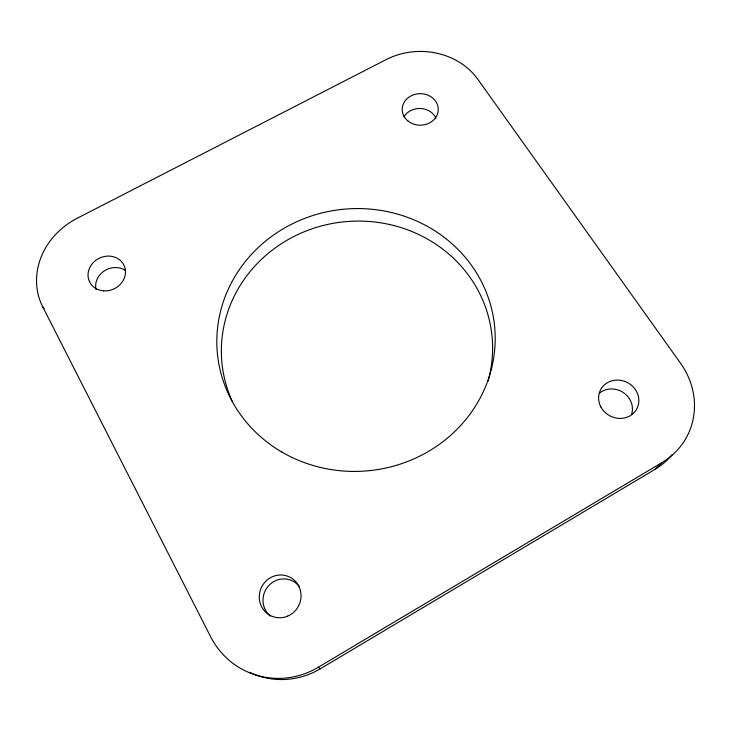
<?xml version="1.0" encoding="UTF-8"?>
<svg xmlns="http://www.w3.org/2000/svg" width="731" height="731" viewBox="0 0 731 731"><rect width="100%" height="100%" fill="white"/><g stroke="black" fill="none" stroke-linecap="round" stroke-linejoin="round"><path stroke-width="1.1" d="M654.939 469.393L662.103 462.513A76.782 70.578 27.5 0 0 680.488 363.161L477.772 79.231A67.636 59.11 -0.2 0 0 386.151 59.595L77.148 218.286A71.629 63.789 -25.3 0 0 42.754 306.892L210.61 636.71A80.712 77.87 -66.4 0 0 318.287 667.266L320.434 668.728L654.939 469.393A74.754 68.906 28.1 0 0 672.081 454.691M318.287 667.266L662.103 462.513M42.754 306.892L44.225 308.619M320.434 668.728A78.528 75.768 -67.5 0 1 249.646 672.31M232.303 401.456A135.71 128.391 -5.8 0 1 347.179 221.53A135.71 128.391 -5.8 0 1 488.052 381.207M270.369 616.142A20.934 20.194 -67.3 0 1 269.008 585.33A20.934 20.194 -67.3 0 1 299.089 586.253M96.044 289.622A18.622 16.649 -25.6 0 1 104.414 270.835A18.622 16.649 -25.6 0 1 125.568 270.571M599.703 392.94A19.929 18.366 28 0 1 623.415 392.611A19.929 18.366 28 0 1 631.529 414.459M403.996 116.823A17.608 15.461 -0.1 0 1 420.471 108.49A17.608 15.461 -0.1 0 1 435.959 118.166M281.819 452.023A139.274 131.352 -5.8 0 0 495.097 343.515A139.274 131.352 -5.8 0 0 291.112 224.454A139.274 131.352 -5.8 0 0 281.819 452.023M287.594 616.151A21.51 20.76 -66.2 0 0 293.323 579.418A21.51 20.76 -66.2 0 0 259.532 593.545A21.51 20.76 -66.2 0 0 287.594 616.151M408.209 121.182A18.028 15.753 -0.2 0 0 437.887 112.656A18.028 15.753 -0.2 0 0 414.614 94.463A18.028 15.753 -0.2 0 0 408.209 121.182M600.882 406.948A20.468 18.814 27.4 0 0 635.714 410.621A20.468 18.814 27.4 0 0 619.559 380.193A20.468 18.814 27.4 0 0 600.882 406.948M103.583 290.847A19.097 17.005 -25.3 0 0 124.325 266.038A19.097 17.005 -25.3 0 0 92.344 263.617A19.097 17.005 -25.3 0 0 103.583 290.847"/></g></svg>
